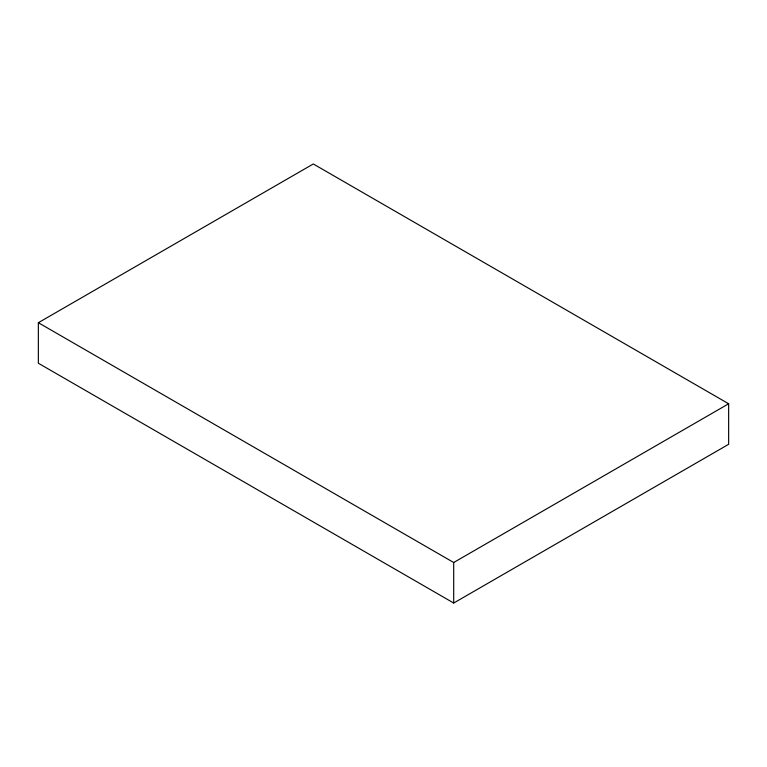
<?xml version="1.0" encoding="UTF-8"?>
<svg xmlns="http://www.w3.org/2000/svg" width="767" height="767" viewBox="0 0 767 767"><rect width="100%" height="100%" fill="white"/><g stroke="black" fill="none" stroke-linecap="round" stroke-linejoin="round"><path stroke-width="1.15" d="M38.35 322.706L313.3 163.965L728.65 403.768L728.65 444.294L453.7 603.035L38.35 363.232L38.35 322.706L453.7 562.508L728.65 403.768M453.7 562.508L453.7 603.035"/></g></svg>
